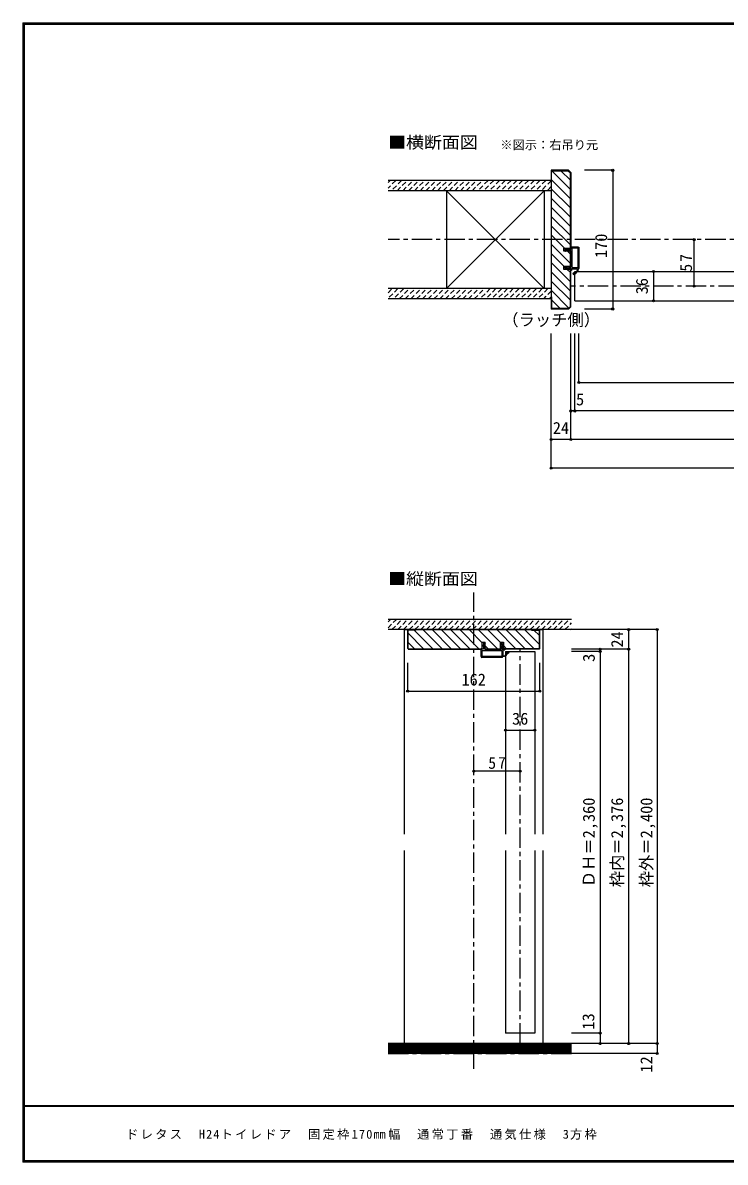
# Model space of a CAD drawing. Units: millimetres at full size, sheet at 1:5. Extents: x -973 to 977, y -718 to 696.
# Drawn here: x -973 to -112, y -701 to 696 of the extents above; entities that cross this region are included whole.
import ezdxf
from ezdxf.enums import TextEntityAlignment as Align

# ---------------------------------------------------------------- set-up
doc = ezdxf.new("R2010")
doc.units = ezdxf.units.MM
doc.header["$LTSCALE"] = 5
doc.header["$PDMODE"] = 32
doc.header["$PDSIZE"] = 2.5
doc.linetypes.add('CHAIN1', pattern=[8, 5, -1, 1, -1])
doc.linetypes.add('DASHED1', pattern=[1.8, 1.2, -0.6])
for name, color, linetype in [('0-0_補助線', 7, 'Continuous'), ('0-1_通り芯', 4, 'CHAIN1'), ('0-3_仕上げ', 7, 'Continuous'), ('0-4_枠', 3, 'Continuous'), ('0-6_扉', 6, 'Continuous'), ('0-A_文字', 3, 'Continuous'), ('0-B_寸法', 4, 'Continuous'), ('0-C_ハッチ', 4, 'DASHED1'), ('F-1_枠', 6, 'Continuous'), ('F-A_文字', 7, 'Continuous')]:
    doc.layers.add(name, color=color, linetype=linetype)
doc.styles.add('ＭＳ ゴシック', font='')
doc.styles.get('ＭＳ ゴシック').set_extended_font_data('MS Gothic')

# ---------------------------------------------------------------- blocks, each defined once
blk = doc.blocks.new('2')
at = {"layer": '0-0_補助線'}
for p, q in [((-9.846, -9.622), (-9.846, 15.078)), ((-8.846, 16.078), (0.354, 16.078)), ((-8.846, 15.878), (0.637, 15.878)), ((-8.446, 14.378), (-8.446, -8.922)), ((-8.146, 14.678), (-1.546, 14.678)), ((-1.246, 14.378), (-1.246, -8.922)), ((0.154, 11.653), (2.154, 11.653)), ((0.154, 11.653), (0.154, -8.497)), ((2.154, 10.953), (2.154, 11.653)), ((3.154, 11.653), (2.512, 10.83)), ((3.154, 11.653), (6.154, 11.653)), ((4.154, 13.753), (4.154, 13.053)), ((5.154, 13.053), (4.512, 13.876)), ((7.154, 13.053), (5.154, 13.053)), ((6.154, 10.953), (6.154, 11.653)), ((7.558, 12.258), (6.516, 10.835)), ((-1.48, -10.622), (-8.846, -10.622)), ((-1.546, -9.222), (-8.146, -9.222)), ((-1.189, -10.85), (-0.732, -12.694)), ((0.354, -12.922), (-0.441, -12.922)), ((0.154, -8.497), (2.154, -8.497)), ((4.154, -9.897), (0.154, -9.897)), ((0.154, -9.897), (0.154, -10.622)), ((0.154, -10.622), (0.645, -12.548)), ((2.154, -7.797), (2.154, -8.497)), ((3.154, -8.497), (2.512, -7.674)), ((3.154, -8.497), (6.154, -8.497)), ((4.154, -10.597), (4.154, -9.897)), ((5.154, -9.897), (4.512, -10.72)), ((7.154, -9.897), (5.154, -9.897)), ((6.154, -7.797), (6.154, -8.497)), ((7.558, -9.101), (6.516, -7.679))]:
    blk.add_line(p, q, dxfattribs=at)
for points in [[(-9.646, 15.078), (-9.646, -9.622), (-9.846, -9.622)], [(4.154, 13.053), (0.154, 13.053), (0.649, 15.723)]]:
    blk.add_lwpolyline(points, dxfattribs=at)
for centre, radius, start, end in [((-8.846, 15.078), 1, 90, 180), ((-8.846, 15.078), 0.8, 90, 180), ((-8.146, 14.378), 0.3, 90, 180), ((-1.546, 14.378), 0.3, 0, 90), ((0.354, 15.778), 0.3, 349.49875, 90), ((2.354, 10.953), 0.2, 180, 322.03043), ((4.354, 13.753), 0.2, 37.96957, 180), ((6.354, 10.953), 0.2, 180, 323.78053), ((7.154, 12.553), 0.5, 323.78053, 90), ((-8.846, -9.622), 1, 180, 270), ((-2.846, -10.72), 6, 179.06153, 259.29815), ((-8.146, -8.922), 0.3, 180, 270), ((-2.846, -10.72), 5.3, 178.93757, 259.29815), ((-1.546, -8.922), 0.3, 270, 0), ((-1.48, -10.922), 0.3, 13.9282, 90), ((-0.441, -12.622), 0.3, 193.9282, 270), ((0.354, -12.622), 0.3, 270, 14.29438), ((2.354, -7.797), 0.2, 37.96957, 180), ((4.354, -10.597), 0.2, 180, 322.03043), ((6.354, -7.797), 0.2, 36.21947, 180), ((7.154, -9.397), 0.5, 270, 36.21947), ((-3.896, -16.272), 0.35, 259.29815, 79.29815)]:
    blk.add_arc(centre, radius, start, end, dxfattribs=at)
blk.add_point((-3.896, -16.622), dxfattribs=at)

msp = doc.modelspace()

# ---------------------------------------------------------------- linework, layer by layer
at = {"layer": '0-1_通り芯'}
for p, q in [((528.653, 430), (-525.347, 430)), ((304.653, 373), (-301.347, 373)), ((-420.347, -586.27), (-420.347, -2.5)), ((-363.347, -555.5), (-363.347, -72)), ((-525.347, -567.5), (-300.347, -567.5))]:
    msp.add_line(p, q, dxfattribs=at)
at = {"layer": '0-3_仕上げ', "color": 2}
for p, q in [((-325.347, 502.5), (-525.347, 502.5)), ((-325.347, 490), (-525.347, 490)), ((-325.347, 370), (-525.347, 370)), ((-325.347, 357.5), (-525.347, 357.5)), ((-300.347, -555.5), (-525.347, -555.5)), ((-300.347, -567.5), (-525.347, -567.5))]:
    msp.add_line(p, q, dxfattribs=at)
at = {"layer": '0-3_仕上げ', "color": 3}
for p, q in [((-453.847, 490), (-453.847, 370)), ((-333.847, 490), (-333.847, 370))]:
    msp.add_line(p, q, dxfattribs=at)
at = {"layer": '0-3_仕上げ'}
for p, q in [((-333.847, 370), (-453.847, 490)), ((-453.847, 370), (-333.847, 490)), ((-300.347, -557), (-525.347, -557)), ((-300.347, -558.5), (-525.347, -558.5)), ((-300.347, -560), (-525.347, -560)), ((-300.347, -561.5), (-525.347, -561.5)), ((-300.347, -563), (-525.347, -563)), ((-300.347, -564.5), (-525.347, -564.5)), ((-300.347, -566), (-525.347, -566))]:
    msp.add_line(p, q, dxfattribs=at)
at = {"layer": '0-4_枠'}
for p, q in [((-325.347, 515), (-325.347, 345)), ((-304.175, 515), (-325.347, 515)), ((-304.383, 514.5), (-301.847, 511.964)), ((-304.175, 515), (-301.347, 512.172)), ((-301.847, 419.5), (-301.847, 511.964)), ((-301.347, 512.172), (-301.347, 419.5)), ((-324.847, 500), (-325.347, 500)), ((-301.347, 415.8), (-309.847, 415.8)), ((-301.847, 397.2), (-301.847, 415.8)), ((-301.347, 397.2), (-301.347, 415.8)), ((-309.847, 393.5), (-309.847, 397.2)), ((-301.347, 397.2), (-309.847, 397.2)), ((-301.347, 393.5), (-309.847, 393.5)), ((-301.847, 348.036), (-301.847, 393.5)), ((-301.347, 347.828), (-301.347, 393.5)), ((-324.847, 360), (-325.347, 360)), ((-324.847, 360), (-324.847, 345.5)), ((-304.175, 345), (-325.347, 345)), ((-304.382, 345.5), (-324.847, 345.5)), ((-304.382, 345.5), (-301.847, 348.036)), ((-304.175, 345), (-301.347, 347.828)), ((-501.347, -48), (-339.347, -48)), ((-500.847, -71.086), (-500.847, -48.5)), ((-491.347, -48.5), (-500.847, -48.5)), ((-491.347, -48), (-491.347, -48.5)), ((-349.347, -48.5), (-349.347, -48)), ((-349.347, -48.5), (-339.847, -48.5)), ((-339.847, -71.086), (-339.847, -48.5)), ((-409.847, -63.5), (-406.147, -63.5)), ((-409.847, -72), (-409.847, -63.5)), ((-406.147, -72), (-406.147, -63.5)), ((-387.547, -72), (-387.547, -63.5)), ((-500.433, -71.5), (-500.847, -71.086)), ((-500.64, -72), (-409.847, -72)), ((-500.433, -71.5), (-409.847, -71.5)), ((-406.147, -71.5), (-387.547, -71.5)), ((-406.147, -72), (-387.547, -72)), ((-340.261, -71.5), (-383.847, -71.5)), ((-340.054, -72), (-383.847, -72)), ((-340.261, -71.5), (-339.847, -71.086))]:
    msp.add_line(p, q, dxfattribs=at)
at = {"layer": '0-4_枠', "color": 4}
for p, q in [((-501.347, -48), (-505.347, -48)), ((-501.347, -48), (-505.347, -48)), ((-505.347, -298.75), (-505.347, -48)), ((-339.347, -48), (-335.347, -48)), ((-335.347, -298.75), (-335.347, -48)), ((-505.347, -555.5), (-505.347, -318.75)), ((-335.347, -555.5), (-335.347, -318.75))]:
    msp.add_line(p, q, dxfattribs=at)
at = {"layer": '0-4_枠'}
for points in [[(-324.847, 500), (-324.847, 514.5), (-304.383, 514.5)], [(-309.847, 415.8), (-309.847, 419.5), (-301.347, 419.5)], [(-500.64, -72), (-501.347, -71.293), (-501.347, -48)], [(-340.054, -72), (-339.347, -71.293), (-339.347, -48)], [(-387.547, -63.5), (-383.847, -63.5), (-383.847, -72)]]:
    msp.add_lwpolyline(points, dxfattribs=at)
at = {"layer": '0-6_扉'}
for p, q in [((-296.347, 355), (-296.347, 391)), ((-296.347, 391), (302.653, 391)), ((-296.347, 355), (302.653, 355)), ((-381.347, -75), (-345.347, -75)), ((-381.347, -75), (-381.347, -298.75)), ((-345.347, -75), (-345.347, -298.75)), ((-381.347, -318.75), (-381.347, -542.5)), ((-345.347, -318.75), (-345.347, -542.5)), ((-345.347, -542.5), (-381.347, -542.5))]:
    msp.add_line(p, q, dxfattribs=at)
at = {"layer": '0-B_寸法'}
for p, q in [((-249.925, 515), (-284.447, 515)), ((-249.925, 515), (-249.925, 345)), ((-149.925, 373), (-149.925, 430)), ((-199.925, 391), (-199.925, 355)), ((-249.925, 345), (-284.447, 345)), ((-325.347, 150), (-325.347, 315)), ((-301.347, 185), (-301.347, 315)), ((-296.347, 220), (-296.347, 315)), ((-291.347, 255), (-291.347, 315)), ((-291.347, 255), (244.658, 255)), ((304.653, 220), (-301.347, 220)), ((328.653, 185), (-325.347, 185)), ((328.653, 150), (-325.347, 150)), ((-505.347, -48), (-501.347, -48)), ((-195.49, -48), (-300.347, -48)), ((-230.347, -48), (-230.347, -555.5)), ((-195.49, -48), (-195.49, -567.5)), ((-230.347, -72), (-300.347, -72)), ((-265.347, -75), (-300.347, -75)), ((-265.347, -72), (-265.347, -555.5)), ((-501.347, -123.422), (-501.347, -88.9)), ((-339.347, -123.422), (-339.347, -88.9)), ((-501.347, -123.422), (-339.347, -123.422)), ((-381.347, -171.382), (-345.347, -171.382)), ((-363.347, -221.382), (-420.347, -221.382)), ((-265.347, -542.5), (-300.347, -542.5)), ((-195.49, -555.5), (-300.347, -555.5)), ((-195.49, -567.5), (-300.347, -567.5))]:
    msp.add_line(p, q, dxfattribs=at)
at = {"layer": '0-B_寸法', "linetype": 'DASHED1'}
for p, q in [((-525.347, -38.537), (-522.31, -35.5)), ((-525.347, -45.608), (-515.239, -35.5)), ((-520.668, -48), (-508.168, -35.5)), ((-513.596, -48), (-501.096, -35.5)), ((-506.525, -48), (-494.025, -35.5)), ((-499.454, -48), (-486.954, -35.5)), ((-492.383, -48), (-479.883, -35.5)), ((-485.312, -48), (-472.812, -35.5)), ((-478.241, -48), (-465.741, -35.5)), ((-471.17, -48), (-458.67, -35.5)), ((-464.099, -48), (-451.599, -35.5)), ((-457.028, -48), (-444.528, -35.5)), ((-449.957, -48), (-437.457, -35.5)), ((-442.886, -48), (-430.386, -35.5)), ((-435.815, -48), (-423.315, -35.5)), ((-428.744, -48), (-416.244, -35.5)), ((-421.673, -48), (-409.173, -35.5)), ((-414.601, -48), (-402.101, -35.5)), ((-407.53, -48), (-395.03, -35.5)), ((-400.459, -48), (-387.959, -35.5)), ((-393.388, -48), (-380.888, -35.5)), ((-386.317, -48), (-373.817, -35.5)), ((-379.246, -48), (-366.746, -35.5)), ((-372.175, -48), (-359.675, -35.5)), ((-365.104, -48), (-352.604, -35.5)), ((-358.033, -48), (-345.533, -35.5)), ((-350.962, -48), (-338.462, -35.5)), ((-343.891, -48), (-331.391, -35.5)), ((-336.82, -48), (-324.32, -35.5)), ((-329.749, -48), (-317.249, -35.5)), ((-322.678, -48), (-310.178, -35.5)), ((-315.607, -48), (-303.107, -35.5)), ((-308.535, -48), (-300.347, -39.812)), ((-301.464, -48), (-300.347, -46.883))]:
    msp.add_line(p, q, dxfattribs=at)
at = {"layer": '0-B_寸法', "color": 2}
for p, q in [((-300.347, -35.5), (-525.347, -35.5)), ((-300.347, -48), (-525.347, -48))]:
    msp.add_line(p, q, dxfattribs=at)
at = {"layer": '0-B_寸法', "color": 7}
for p in [(-249.925, 515), (-149.925, 430), (-199.925, 391), (-149.925, 373), (-199.925, 355), (-249.925, 345), (-291.347, 255), (-301.347, 220), (-296.347, 220), (-325.347, 185), (-301.347, 185), (-325.347, 150), (-230.347, -48), (-195.49, -48), (-265.347, -72), (-265.347, -75), (-230.347, -72), (-501.347, -123.422), (-339.347, -123.422), (-381.347, -171.382), (-345.347, -171.382), (-420.347, -221.382), (-363.347, -221.382), (-265.347, -542.5), (-265.347, -555.5), (-230.347, -555.5), (-195.49, -555.5), (-195.49, -567.5)]:
    msp.add_point(p, dxfattribs=at)
at = {"layer": '0-C_ハッチ', "linetype": 'Continuous'}
for p, q in [((-325.347, 514.98), (-301.847, 491.48)), ((-324.847, 503.167), (-301.847, 480.166)), ((-313.553, 514.5), (-301.847, 502.794)), ((-325.347, 492.353), (-301.847, 468.853)), ((-325.347, 481.039), (-301.847, 457.539)), ((-325.347, 469.725), (-301.847, 446.225)), ((-325.347, 458.412), (-301.847, 434.912)), ((-325.347, 447.098), (-301.847, 423.598)), ((-325.347, 435.784), (-309.063, 419.5)), ((-325.347, 424.47), (-301.847, 400.97)), ((-325.347, 413.157), (-309.39, 397.2)), ((-305.363, 415.8), (-301.847, 412.284)), ((-325.347, 401.843), (-301.847, 378.343)), ((-305.69, 393.5), (-301.847, 389.657)), ((-325.347, 390.529), (-301.847, 367.029)), ((-325.347, 379.216), (-301.847, 355.716)), ((-325.347, 367.902), (-303.664, 346.219)), ((-324.847, 356.088), (-314.259, 345.5)), ((-500.847, -52.48), (-481.827, -71.5)), ((-493.514, -48.5), (-470.513, -71.5)), ((-482.7, -48), (-459.2, -71.5)), ((-471.386, -48), (-447.886, -71.5)), ((-460.073, -48), (-436.572, -71.5)), ((-448.759, -48), (-425.259, -71.5)), ((-437.445, -48), (-413.945, -71.5)), ((-426.131, -48), (-409.847, -64.284)), ((-414.818, -48), (-391.317, -71.5)), ((-403.504, -48), (-387.547, -63.957)), ((-392.19, -48), (-368.69, -71.5)), ((-380.876, -48), (-357.376, -71.5)), ((-369.563, -48), (-346.063, -71.5)), ((-358.249, -48), (-339.847, -66.402)), ((-346.435, -48.5), (-339.847, -55.088)), ((-500.847, -63.794), (-493.141, -71.5)), ((-406.147, -67.984), (-402.631, -71.5)), ((-383.847, -67.657), (-380.004, -71.5))]:
    msp.add_line(p, q, dxfattribs=at)
at = {"layer": '0-C_ハッチ'}
for p, q in [((-525.347, 500.168), (-523.015, 502.5)), ((-515.944, 502.5), (-525.347, 493.097)), ((-508.873, 502.5), (-521.373, 490)), ((-514.302, 490), (-501.802, 502.5)), ((-507.231, 490), (-494.731, 502.5)), ((-500.16, 490), (-487.66, 502.5)), ((-493.089, 490), (-480.589, 502.5)), ((-486.018, 490), (-473.518, 502.5)), ((-478.947, 490), (-466.447, 502.5)), ((-471.876, 490), (-459.376, 502.5)), ((-464.805, 490), (-452.305, 502.5)), ((-457.734, 490), (-445.234, 502.5)), ((-450.662, 490), (-438.162, 502.5)), ((-443.591, 490), (-431.091, 502.5)), ((-436.52, 490), (-424.02, 502.5)), ((-429.449, 490), (-416.949, 502.5)), ((-422.378, 490), (-409.878, 502.5)), ((-402.807, 502.5), (-415.307, 490)), ((-395.736, 502.5), (-408.236, 490)), ((-388.665, 502.5), (-401.165, 490)), ((-381.594, 502.5), (-394.094, 490)), ((-374.523, 502.5), (-387.023, 490)), ((-367.452, 502.5), (-379.952, 490)), ((-360.381, 502.5), (-372.881, 490)), ((-353.31, 502.5), (-365.81, 490)), ((-346.239, 502.5), (-358.739, 490)), ((-339.168, 502.5), (-351.668, 490)), ((-332.096, 502.5), (-344.596, 490)), ((-325.347, 502.178), (-337.525, 490)), ((-325.347, 495.107), (-330.454, 490)), ((-525.347, 364.96), (-520.307, 370)), ((-513.236, 370), (-525.347, 357.889)), ((-506.165, 370), (-518.665, 357.5)), ((-511.594, 357.5), (-499.094, 370)), ((-504.523, 357.5), (-492.023, 370)), ((-497.452, 357.5), (-484.952, 370)), ((-490.381, 357.5), (-477.881, 370)), ((-483.31, 357.5), (-470.81, 370)), ((-476.239, 357.5), (-463.739, 370)), ((-469.168, 357.5), (-456.668, 370)), ((-462.096, 357.5), (-449.596, 370)), ((-455.025, 357.5), (-442.525, 370)), ((-447.954, 357.5), (-435.454, 370)), ((-440.883, 357.5), (-428.383, 370)), ((-433.812, 357.5), (-421.312, 370)), ((-426.741, 357.5), (-414.241, 370)), ((-419.67, 357.5), (-407.17, 370)), ((-400.099, 370), (-412.599, 357.5)), ((-393.028, 370), (-405.528, 357.5)), ((-385.957, 370), (-398.457, 357.5)), ((-378.886, 370), (-391.386, 357.5)), ((-371.815, 370), (-384.315, 357.5)), ((-364.744, 370), (-377.244, 357.5)), ((-357.673, 370), (-370.173, 357.5)), ((-350.601, 370), (-363.101, 357.5)), ((-343.53, 370), (-356.03, 357.5)), ((-336.459, 370), (-348.959, 357.5)), ((-329.388, 370), (-341.888, 357.5)), ((-325.347, 366.97), (-334.817, 357.5)), ((-325.347, 359.899), (-327.746, 357.5))]:
    msp.add_line(p, q, dxfattribs=at)
at = {"layer": 'F-1_枠'}
for p, q in [((-973.347, 695.833), (-973.347, -700.833)), ((-973.347, 695.833), (976.653, 695.833)), ((-973.347, 695), (976.653, 695)), ((-973.347, 694.167), (976.653, 694.167)), ((-972.514, 695.833), (-972.514, -700.833)), ((-971.68, 695.833), (-971.68, -700.833)), ((976.653, -631.667), (-973.347, -631.667)), ((976.653, -632.5), (-973.347, -632.5)), ((976.653, -699.167), (-973.347, -699.167)), ((976.653, -700), (-973.347, -700)), ((976.653, -700.833), (-973.347, -700.833))]:
    msp.add_line(p, q, dxfattribs=at)

# ---------------------------------------------------------------- block references
at = {"layer": '0-0_補助線', "xscale": -1}
msp.add_blockref('2', (-301.193, 404.922), dxfattribs=at)
at = {"layer": '0-0_補助線', "rotation": 90}
msp.add_blockref('2', (-395.269, -72.154), dxfattribs=at)

# ---------------------------------------------------------------- texts
at = {"layer": '0-A_文字', "color": 7, "style": 'ＭＳ ゴシック', "width": 1.1}
for s, p in [('■横断面図', (-525.347, 537.5)), ('■縦断面図', (-525.347, 2.5))]:
    msp.add_text(s, height=14.66, dxfattribs=at).set_placement(p, align=Align.BOTTOM_LEFT)
at = {"layer": '0-A_文字', "color": 7, "style": 'ＭＳ ゴシック'}
for s, height, p in [('※図示：右吊り元', 11, (-387.734, 537.5)), ('（ラッチ側）', 14.66, (-385.347, 320))]:
    msp.add_text(s, height=height, dxfattribs=at).set_placement(p, align=Align.BOTTOM_LEFT)
at = {"layer": '0-B_寸法', "color": 7, "style": 'ＭＳ ゴシック'}
for s, p in [('170', (-252.425, 407.5)), ('36', (-202.425, 363)), ('24', (-232.847, -70)), ('3', (-267.51, -87.504)), ('ＤＨ＝2,360', (-267.527, -363.75)), ('枠内＝2,376', (-232.847, -363.75)), ('枠外＝2,400', (-196.833, -363.75)), ('13', (-268.056, -538.245)), ('12', (-196.876, -590.948))]:
    msp.add_text(s, height=14.66, rotation=90, dxfattribs=at).set_placement(p, align=Align.BOTTOM_LEFT)
for s, p in [('5', (-294.861, 222.5)), ('24', (-323.347, 187.5)), ('162', (-435.347, -120.922)), ('36', (-373.347, -168.882))]:
    msp.add_text(s, height=14.66, dxfattribs=at).set_placement(p, align=Align.BOTTOM_LEFT)
at = {"layer": '0-B_寸法', "color": 7, "insert": (-152.425, 390.875), "char_height": 14.66, "attachment_point": 7, "rotation": 90, "style": 'ＭＳ ゴシック'}
msp.add_mtext('\\T1.27;\\W0.95;57', dxfattribs=at)
at = {"layer": '0-B_寸法', "color": 7, "insert": (-402.472, -218.882), "char_height": 14.66, "attachment_point": 7, "style": 'ＭＳ ゴシック'}
msp.add_mtext('\\T1.27;\\W0.95;57', dxfattribs=at)
at = {"layer": 'F-A_文字', "insert": (-846.68, -673.333), "char_height": 11, "attachment_point": 7, "style": 'ＭＳ ゴシック'}
msp.add_mtext('\\T1.19;ドレタス\u3000H24トイレドア\u3000固定枠170㎜幅\u3000通常丁番\u3000通気仕様\u30003方枠', dxfattribs=at)

doc.saveas('drawing.dxf')
